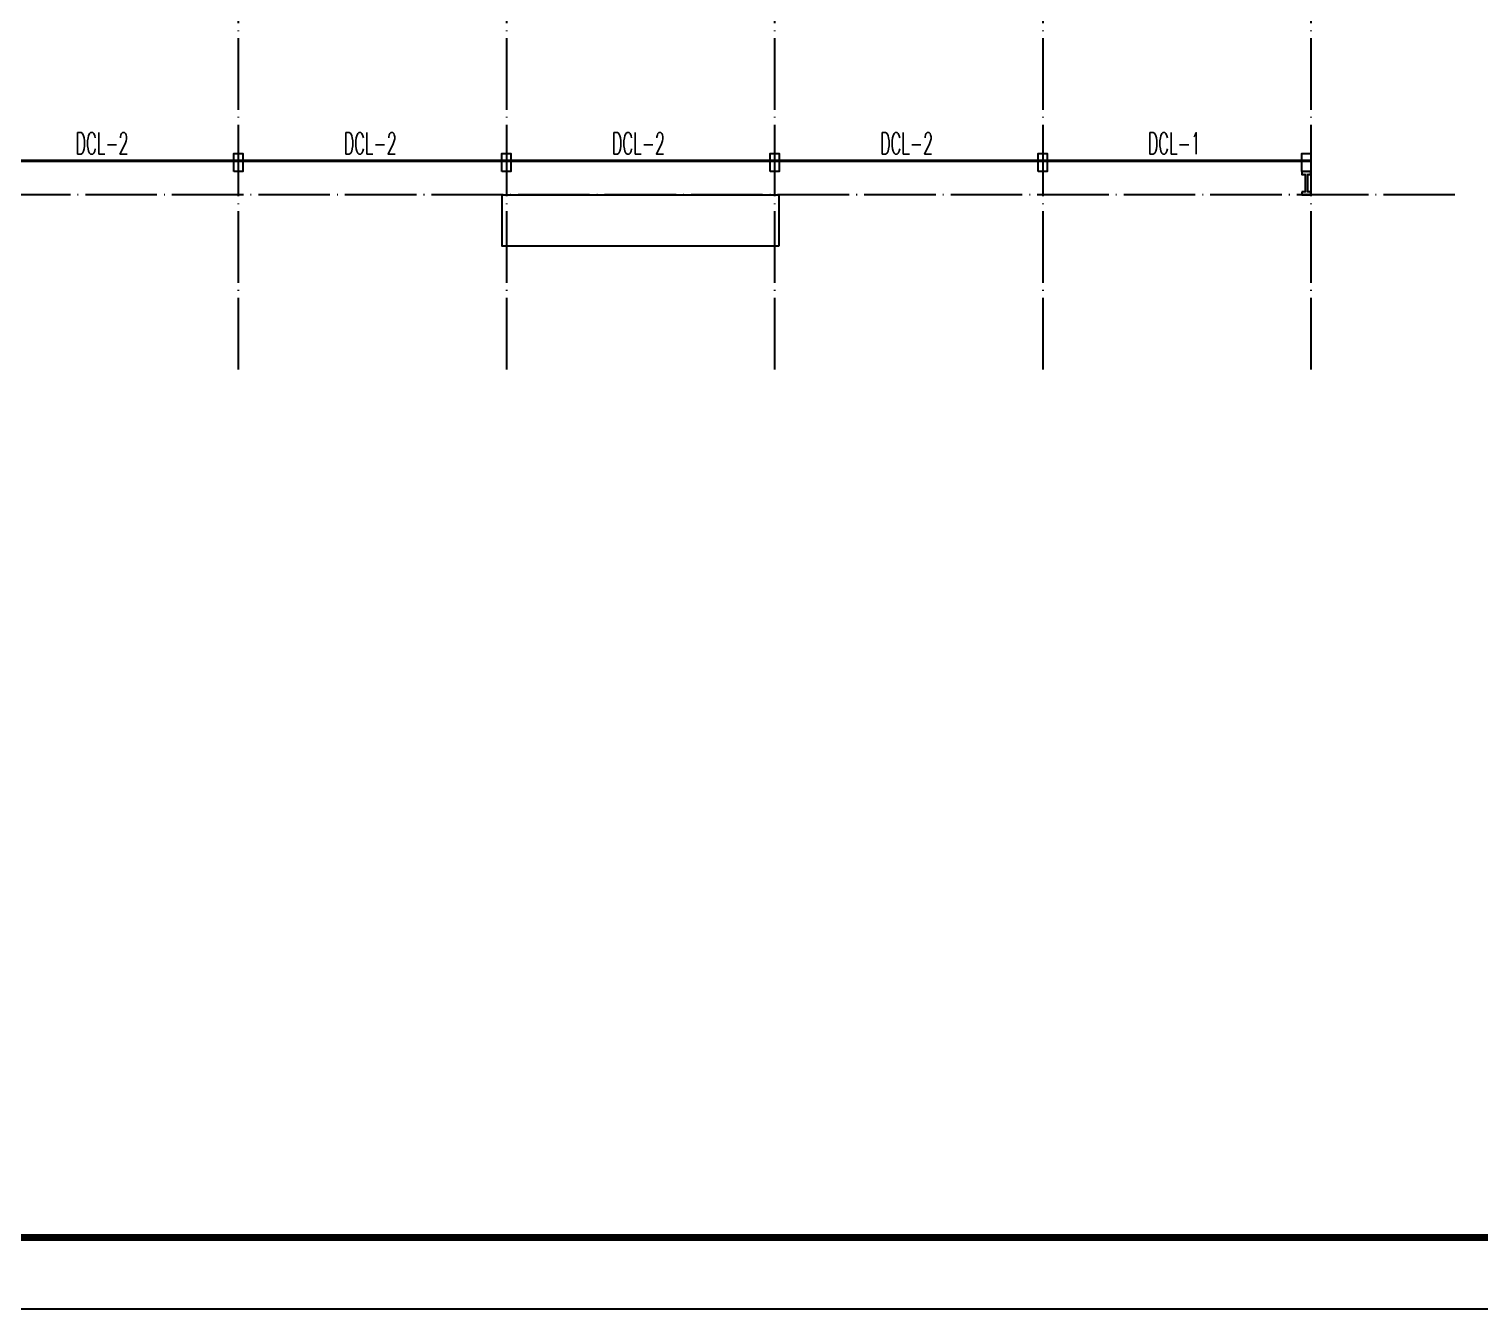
# Model space of a CAD drawing. Extents: x 32177600 to 32582346, y -189249 to 154687.
# Drawn here: x 32414349 to 32454927, y -102603 to -66808 of the extents above; entities that cross this region are included whole.
import ezdxf

# ---------------------------------------------------------------- set-up
doc = ezdxf.new("R2010")
doc.units = 0
doc.header["$LTSCALE"] = 1000
doc.header["$MEASUREMENT"] = 0
doc.linetypes.add('ACAD_ISO04W100', pattern=[30.5, 24, -3, 0.5, -3])
doc.linetypes.add('DOTE', pattern=[2.42, 2, -0.2, 0.02, -0.2])
doc.layers.get('0').update_dxf_attribs({"linetype": 'CONTINUOUS'})
for name, color, linetype in [('DOTE', 1, 'ACAD_ISO04W100'), ('PUB_TEXT', 7, 'CONTINUOUS'), ('PUB_TITLE', 4, 'CONTINUOUS')]:
    doc.layers.add(name, color=color, linetype=linetype)
doc.styles.add('_SIMPLEX', font='SIMPLEX', dxfattribs={"width": 0.8})

msp = doc.modelspace()

# ---------------------------------------------------------------- hatches: boundary and pattern name
msp.add_hatch(color=256).paths.add_polyline_path([(32449949.4, -71362.7), (32449949.4, -71442.7), (32450199.4, -71442.7), (32450199.4, -71362.7), (32450114.4, -71362.7), (32450114.4, -70872.7), (32450199.4, -70872.7), (32450199.4, -70792.7), (32449949.4, -70792.7), (32449949.4, -70872.7), (32450034.4, -70872.7), (32450034.4, -71362.7)])

# ---------------------------------------------------------------- linework, layer by layer
at = {"const_width": 80, "elevation": 0}
msp.add_lwpolyline([(32360199.4, -70492.7), (32450199.4, -70492.7)], dxfattribs=at)
at = {"elevation": 0}
for points in [[(32420074.4, -70792.7), (32420074.4, -70292.7), (32420324.4, -70292.7), (32420324.4, -70792.7)], [(32427574.4, -70792.7), (32427574.4, -70292.7), (32427824.4, -70292.7), (32427824.4, -70792.7)], [(32435074.4, -70792.7), (32435074.4, -70292.7), (32435324.4, -70292.7), (32435324.4, -70792.7)], [(32442574.4, -70792.7), (32442574.4, -70292.7), (32442824.4, -70292.7), (32442824.4, -70792.7)], [(32449949.4, -70792.7), (32449949.4, -70292.7), (32450199.4, -70292.7), (32450199.4, -70792.7)], [(32435319.4, -72882.7), (32427579.4, -72882.7), (32427579.4, -71442.7), (32435319.4, -71442.7)]]:
    msp.add_lwpolyline(points, close=True, dxfattribs=at)
msp.add_lwpolyline([(32449949.4, -71362.7), (32449949.4, -71442.7), (32450199.4, -71442.7), (32450199.4, -71362.7), (32450114.4, -71362.7), (32450114.4, -70872.7), (32450199.4, -70872.7), (32450199.4, -70792.7), (32449949.4, -70792.7), (32449949.4, -70872.7), (32450034.4, -70872.7), (32450034.4, -71362.7), (32449949.4, -71362.7)], dxfattribs=at)
at = {"layer": 'DOTE', "linetype": 'DOTE'}
for p, q in [((32420199.4, -42865.7, 0), (32420199.4, -76337.2, 0)), ((32427699.4, -42865.7, 0), (32427699.4, -76337.2, 0)), ((32435199.4, -42865.7, 0), (32435199.4, -76337.2, 0)), ((32442699.4, -42865.7, 0), (32442699.4, -76337.2, 0)), ((32450199.4, -42865.7, 0), (32450199.4, -76337.2, 0)), ((32454225.3, -71442.7, 0), (32356173.5, -71442.7, 0))]:
    msp.add_line(p, q, dxfattribs=at)
at = {"layer": 'PUB_TITLE', "elevation": 0}
msp.add_lwpolyline([(32335936.7, -102603.5), (32484536.7, -102603.5), (32484536.7, -18603.5), (32335936.7, -18603.5)], close=True, dxfattribs=at)
at = {"layer": 'PUB_TITLE', "const_width": 200, "elevation": 0}
msp.add_lwpolyline([(32340936.7, -100603.5), (32482536.7, -100603.5), (32482536.7, -20603.5), (32340936.7, -20603.5)], close=True, dxfattribs=at)

# ---------------------------------------------------------------- texts
at = {"layer": 'PUB_TEXT', "style": '_SIMPLEX', "width": 0.55}
for s, p in [('DCL-2', (32415648.2, -70305.8, 0)), ('DCL-2', (32423148.2, -70305.8, 0)), ('DCL-2', (32430648.2, -70305.8, 0)), ('DCL-2', (32438148.2, -70305.8, 0)), ('DCL-1', (32445636, -70305.8, 0))]:
    msp.add_text(s, height=600, dxfattribs=at).set_placement(p)

doc.saveas('drawing.dxf')
